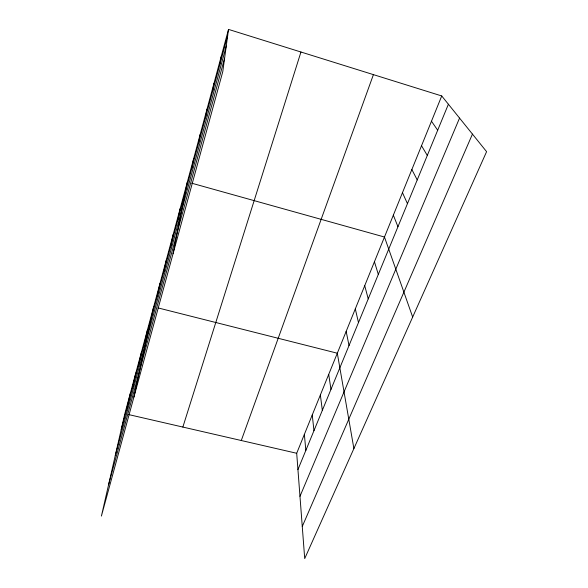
<?xml version="1.0" encoding="UTF-8"?>
<svg xmlns="http://www.w3.org/2000/svg" width="588" height="588" viewBox="0 0 588 588"><rect width="100%" height="100%" fill="white"/><g stroke="black" fill="none" stroke-linecap="round" stroke-linejoin="round"><path stroke-width="0.88" d="M228.519 29.4L222.779 71.648L101.408 516.073L124.832 413.702L228.519 29.4L441.728 95.954L486.592 151.667L304.709 558.6L296.697 453.275L441.728 95.954M220.03 63.916L221.125 56.808M212.621 91.309L213.959 83.371M205.447 117.857L207.005 109.14M198.494 143.582L200.258 134.145M191.747 168.536L193.709 158.415M173.048 253.751L187.351 181.986M177.826 220.044L180.171 208.6M170.696 246.438L173.225 234.347M163.795 271.957L166.5 259.271M157.121 296.646L159.987 283.416M133.895 397.12L153.674 306.811M144.405 343.701L147.551 329.493M138.342 366.133L141.612 351.492M132.462 387.889L135.857 372.843M126.758 408.991L130.264 393.57M121.224 429.468L227.674 35.618M115.292 455.406L226.255 46.07M108.582 484.725L224.601 58.227M182.861 427.064L300.953 52.009M241.278 440.515L373.417 74.632M297.94 469.577L448.394 104.23M299.976 496.338L459.551 118.085M302.269 526.481L472.443 134.101M128.375 414.518L296.697 453.275M158.018 307.906L337.314 353.219L353.888 448.578M191.673 183.191L384.471 237.03L412.666 317.057M431.474 121.216L437.685 130.235M421.522 145.736L427.3 155.452M411.857 169.55L417.23 179.921M402.471 192.68L407.447 203.661M393.343 215.164L397.951 226.718M374.438 261.741L378.312 274.412M364.722 285.68L368.235 298.888M355.306 308.884L358.474 322.591M346.17 331.389L349.015 345.553M328.714 374.402L330.963 389.396M320.364 394.982L322.334 410.336M312.25 414.966L313.963 430.666M304.363 434.392L305.834 450.401"/></g></svg>
